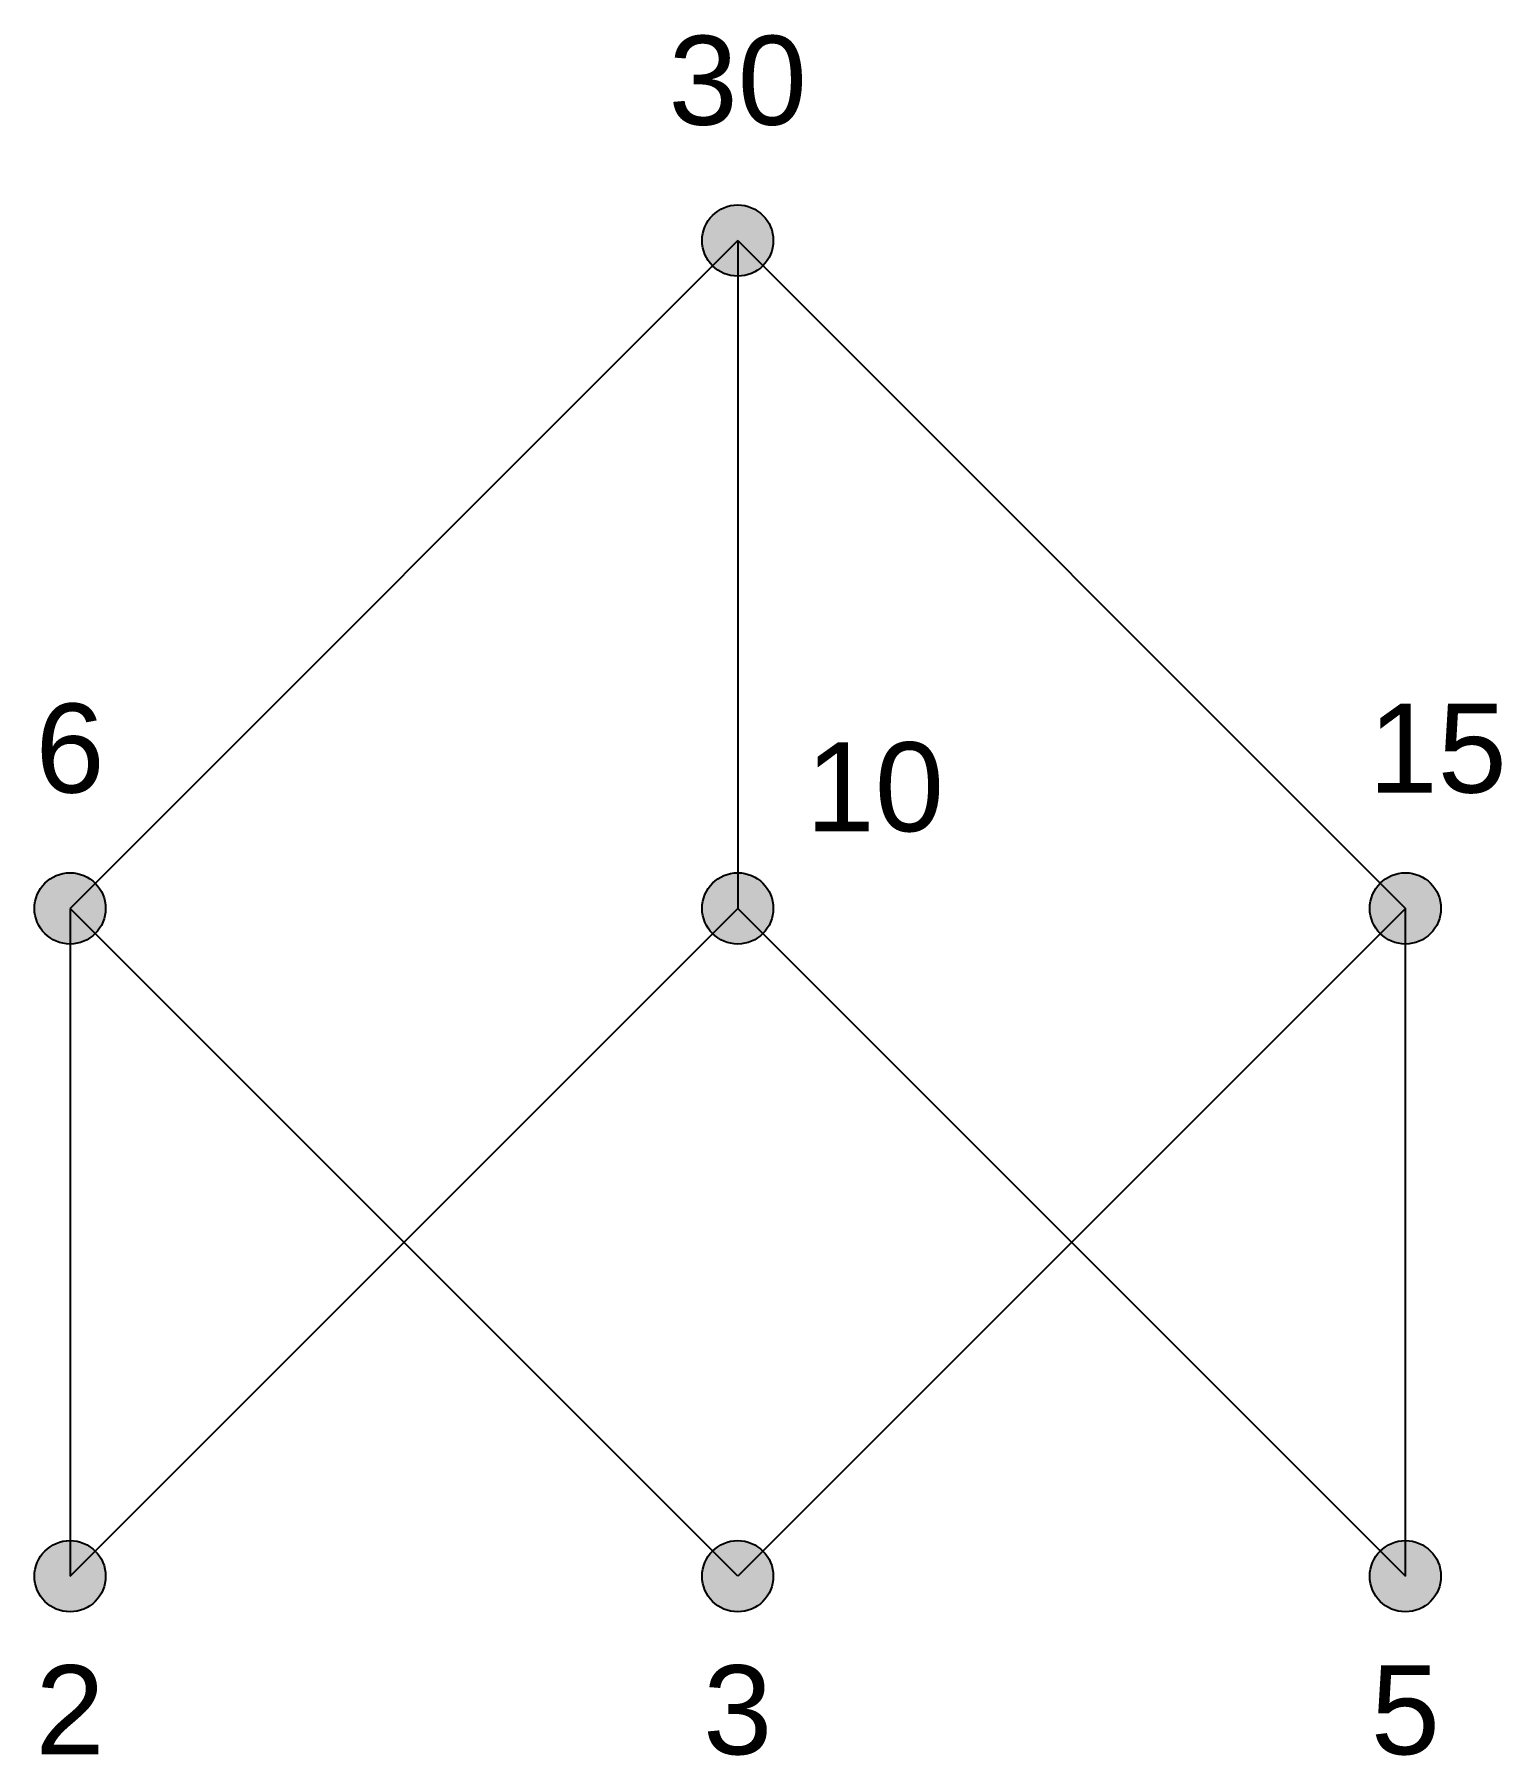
# Model space of a CAD drawing. Header units: inches. Extents: x 242 to 572, y 210 to 596.
import ezdxf
from ezdxf.enums import TextEntityAlignment as Align

# ---------------------------------------------------------------- set-up
doc = ezdxf.new("R2010")
doc.units = ezdxf.units.IN
doc.header["$MEASUREMENT"] = 0
doc.styles.get("Standard").update_dxf_attribs({"font": 'arial.ttf'})

msp = doc.modelspace()

# ---------------------------------------------------------------- hatches: boundary and pattern name
h = msp.add_hatch(color=255)
edge = h.paths.add_edge_path()
edge.add_arc((400, 550), 8, 0, 360)
h = msp.add_hatch(color=255)
edge = h.paths.add_edge_path()
edge.add_arc((250, 400), 8, 0, 360)
h = msp.add_hatch(color=255)
edge = h.paths.add_edge_path()
edge.add_arc((400, 400), 8, 0, 360)
h = msp.add_hatch(color=255)
edge = h.paths.add_edge_path()
edge.add_arc((550, 400), 8, 0, 360)
h = msp.add_hatch(color=255)
edge = h.paths.add_edge_path()
edge.add_arc((250, 250), 8, 0, 360)
h = msp.add_hatch(color=255)
edge = h.paths.add_edge_path()
edge.add_arc((400, 250), 8, 0, 360)
h = msp.add_hatch(color=255)
edge = h.paths.add_edge_path()
edge.add_arc((550, 250), 8, 0, 360)

# ---------------------------------------------------------------- linework, layer by layer
for p, q in [((400, 550), (250, 400)), ((400, 550), (400, 400)), ((400, 550), (550, 400)), ((250, 400), (250, 250)), ((250, 250), (400, 400)), ((400, 250), (250, 400)), ((400, 400), (550, 250)), ((550, 400), (400, 250)), ((550, 250), (550, 400))]:
    msp.add_line(p, q)
for centre in [(400, 550), (250, 400), (400, 400), (550, 400), (250, 250), (400, 250), (550, 250)]:
    msp.add_circle(centre, 8)

# ---------------------------------------------------------------- texts
for s, p in [('30', (400, 570)), ('6', (250, 420)), ('15', (557.25, 420))]:
    msp.add_text(s, height=20).set_placement(p, align=Align.BOTTOM_CENTER)
msp.add_text('10', height=20).set_placement((415.28, 411.31), align=Align.BOTTOM_LEFT)
for s, p in [('2', (250, 230)), ('3', (400, 230)), ('5', (550, 230))]:
    msp.add_text(s, height=20).set_placement(p, align=Align.TOP_CENTER)

doc.saveas('drawing.dxf')
